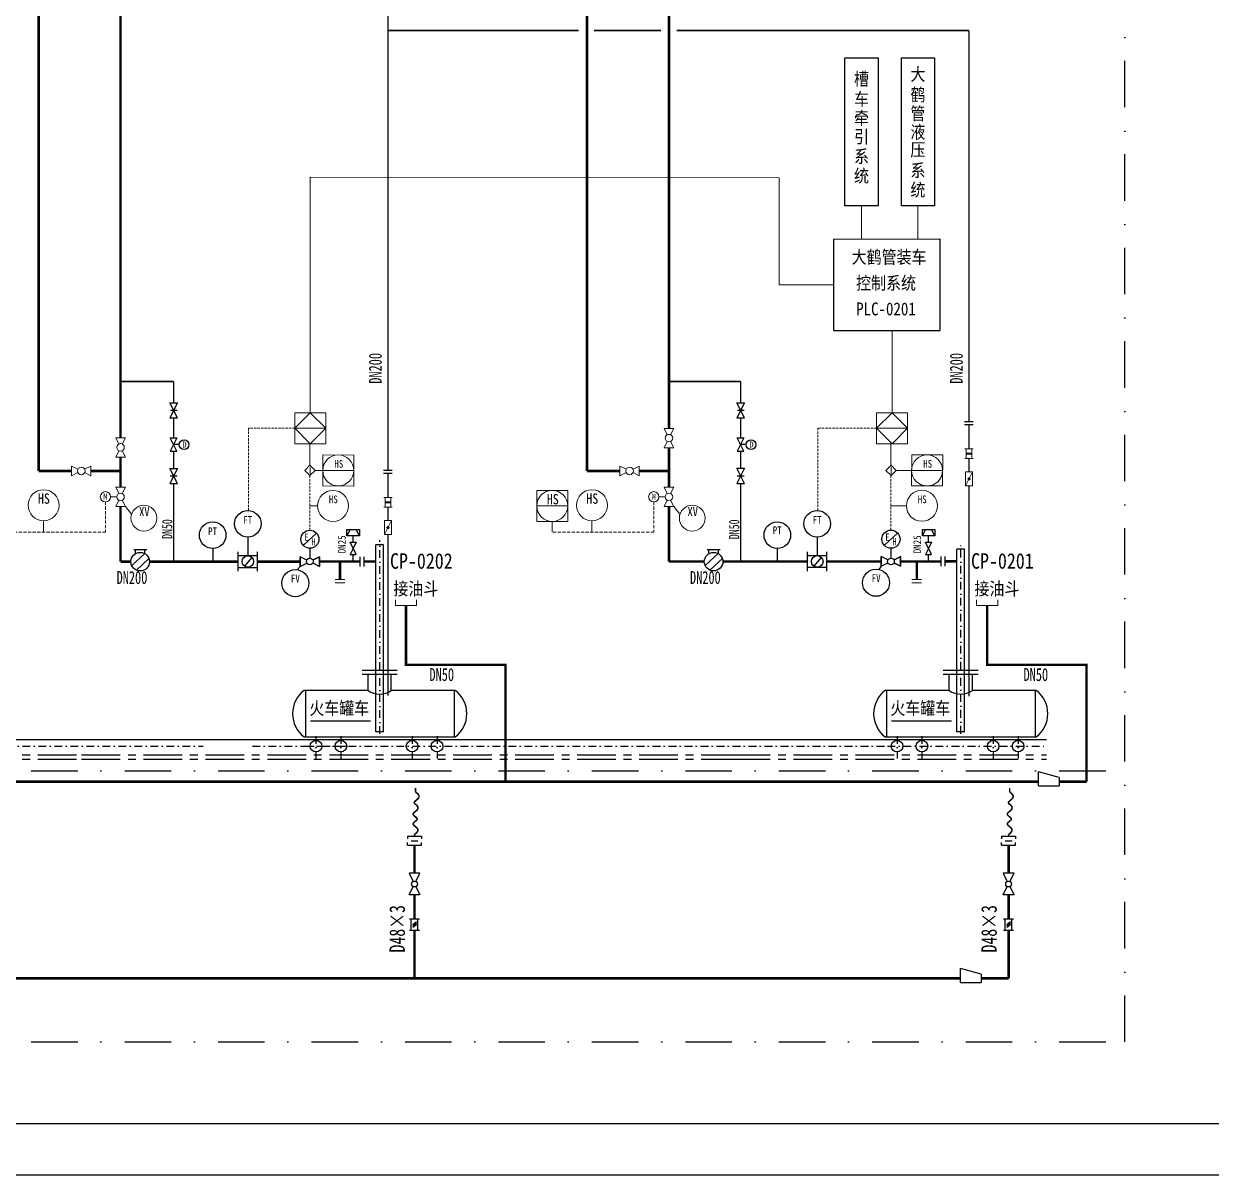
# Model space of a CAD drawing. Header units: millimetres. Extents: x 36820 to 41163, y -3485 to -2358.
# Drawn here: x 38326.9 to 38556.9, y -3073.8 to -2850.8 of the extents above; entities that cross this region are included whole.
import ezdxf
from ezdxf.enums import TextEntityAlignment as Align

# ---------------------------------------------------------------- set-up
doc = ezdxf.new("R2010")
doc.units = ezdxf.units.MM
doc.header["$LTSCALE"] = 6
for name, pattern in [('CENTER', [2, 1.25, -0.25, 0.25, -0.25]), ('CENTER2', [28.575, 19.05, -3.175, 3.175, -3.175]), ('DASHDOT', [1, 0.5, -0.25, 0, -0.25]), ('DASHDOT2', [0.5, 0.25, -0.125, 0, -0.125]), ('HIDDEN', [0.375, 0.25, -0.125])]:
    doc.linetypes.add(name, pattern=pattern)
for name, color, linetype in [('bc', 7, 'Continuous'), ('BDWG', 7, 'Continuous'), ('BZC', 7, 'Continuous'), ('DEVICE', 4, 'Continuous'), ('gd', 7, 'CENTER2'), ('SBC', 6, 'Continuous'), ('阀门', 4, 'Continuous')]:
    doc.layers.add(name, color=color, linetype=linetype)
doc.styles.add('HT', font='simplex.shx', dxfattribs={"width": 0.75})
doc.styles.add('HZ', font='', dxfattribs={"width": 0.8})
doc.styles.add('HZTXT', font='', dxfattribs={"width": 0.8})
doc.styles.add('ST', font='')
doc.styles.get("Standard").update_dxf_attribs({"font": ''})
doc.styles.get('HZ').set_extended_font_data('NSimSun')
doc.styles.get('HZTXT').set_extended_font_data('NSimSun')
doc.styles.get('ST').set_extended_font_data('SimSun')
doc.styles.get('Standard').set_extended_font_data('NSimSun')
doc.linetypes.add('FENCELINE1', pattern='A,6.35,-2.54,[133,ltypeshp.shx,S=2.54,R=0,X=-2.54,Y=0],-2.54,25.4', length=36.83)

# ---------------------------------------------------------------- blocks, each defined once
blk = doc.blocks.new('16')
at = {"color": 2}
for p, q in [((-3, -1.5), (3, 1.5)), ((-3, 1.5), (-3, -1.5)), ((0, 0), (-3, 1.5)), ((3, 1.5), (3, -1.5)), ((3, -1.5), (0, 0))]:
    blk.add_line(p, q, dxfattribs=at)
blk = doc.blocks.new('F15')
for p, q in [((-2.5, 1.25), (-0.59, 0.3)), ((-2.5, -1.25), (-2.5, 1.25)), ((2.5, 1.25), (0.59, 0.3)), ((2.5, -1.25), (2.5, 1.25)), ((-0.59, -0.3), (-2.5, -1.25)), ((0.59, -0.3), (2.5, -1.25))]:
    blk.add_line(p, q)
blk.add_circle((0, 0), 0.661)

msp = doc.modelspace()

# ---------------------------------------------------------------- hatches: boundary and pattern name
at = {"lineweight": 13}
for points in [[(38509.914, -2933.948), (38510.034, -2933.948), (38510.034, -2934.188), (38509.914, -2934.188)], [(38397.371, -2943.368), (38397.491, -2943.368), (38397.491, -2943.608), (38397.371, -2943.608)]]:
    msp.add_hatch(color=256, dxfattribs=at).paths.add_polyline_path(points)

# ---------------------------------------------------------------- linework, layer by layer
at = {"linetype": 'DASHDOT', "ltscale": 3}
for p, q in [((38540.176, -3047.995), (38540.176, -2804.444)), ((37676.739, -2995.483), (38540.176, -2995.483)), ((37676.739, -3047.995), (38540.176, -3047.995))]:
    msp.add_line(p, q, dxfattribs=at)
at = {"lineweight": 13}
for p, q in [((38379.36, -2929.16), (38382.36, -2926.16)), ((38382.36, -2926.16), (38385.36, -2929.16)), ((38492.062, -2929.151), (38495.062, -2926.151)), ((38495.062, -2926.151), (38498.062, -2929.151)), ((38385.36, -2929.16), (38379.36, -2929.16)), ((38382.36, -2932.16), (38379.36, -2929.16)), ((38385.36, -2929.16), (38382.36, -2932.16)), ((38498.062, -2929.151), (38492.062, -2929.151)), ((38495.062, -2932.151), (38492.062, -2929.151)), ((38498.062, -2929.151), (38495.062, -2932.151)), ((38510.514, -2933.948), (38509.434, -2933.948)), ((38510.514, -2934.188), (38509.434, -2934.188)), ((38509.914, -2934.188), (38509.914, -2933.948)), ((38510.034, -2934.188), (38510.034, -2933.948)), ((38383.318, -2937.319), (38384.796, -2937.324)), ((38384.796, -2937.324), (38390.796, -2937.335)), ((38495.86, -2937.309), (38498.86, -2937.315)), ((38498.86, -2937.315), (38504.86, -2937.325)), ((38397.971, -2943.368), (38396.891, -2943.368)), ((38397.971, -2943.608), (38396.891, -2943.608)), ((38397.371, -2943.608), (38397.371, -2943.368)), ((38397.491, -2943.608), (38397.491, -2943.368)), ((38382.306, -2944.171), (38383.784, -2944.176)), ((38432.242, -2944.179), (38426.242, -2944.179)), ((38494.848, -2944.161), (38497.848, -2944.167)), ((38330.723, -2949.259), (38330.723, -2947.061)), ((38429.242, -2949.259), (38429.242, -2947.179)), ((38436.936, -2949.26), (38436.936, -2947.061))]:
    msp.add_line(p, q, dxfattribs=at)
for p, q in [((38510.768, -2927.887), (38509.096, -2927.887)), ((38510.768, -2927.887), (38509.096, -2927.887)), ((38510.768, -2928.487), (38509.096, -2928.487)), ((38510.768, -2928.487), (38509.096, -2928.487)), ((38398.225, -2937.307), (38396.554, -2937.307)), ((38398.225, -2937.307), (38396.554, -2937.307)), ((38398.225, -2937.907), (38396.554, -2937.907)), ((38398.225, -2937.907), (38396.554, -2937.907)), ((38389.484, -2948.745), (38391.88, -2948.745)), ((38389.484, -2949.998), (38389.484, -2948.745)), ((38391.88, -2948.745), (38391.88, -2949.998)), ((38500.93, -2948.734), (38503.325, -2948.734)), ((38500.93, -2949.987), (38500.93, -2948.734)), ((38503.325, -2948.734), (38503.325, -2949.987)), ((38391.88, -2949.998), (38389.484, -2949.998)), ((38389.513, -2949.998), (38390.077, -2948.765)), ((38390.682, -2951.22), (38390.682, -2949.998)), ((38391.88, -2949.998), (38391.276, -2948.765)), ((38503.325, -2949.987), (38500.93, -2949.987)), ((38500.959, -2949.987), (38501.523, -2948.754)), ((38502.128, -2951.21), (38502.128, -2949.987)), ((38503.325, -2949.987), (38502.722, -2948.754)), ((38395.07, -2987.976), (38395.07, -2951.747)), ((38396.57, -2951.747), (38395.07, -2951.747)), ((38396.57, -2987.976), (38396.57, -2951.747)), ((38507.613, -2987.976), (38507.613, -2952.596)), ((38509.113, -2952.596), (38507.613, -2952.596)), ((38509.113, -2987.976), (38509.113, -2952.596)), ((38390.682, -2954.961), (38390.682, -2953.62)), ((38502.128, -2954.95), (38502.128, -2953.61)), ((38393.57, -2979.926), (38393.57, -2976.842)), ((38398.07, -2979.926), (38398.07, -2976.842)), ((38506.113, -2979.927), (38506.113, -2976.843)), ((38510.613, -2979.927), (38510.613, -2976.843)), ((38396.57, -2987.976), (38395.07, -2987.976)), ((38509.113, -2987.976), (38507.613, -2987.976))]:
    msp.add_line(p, q)
at = {"linetype": 'HIDDEN', "lineweight": 13, "ltscale": 0.3}
for p, q in [((38370.431, -2945.082), (38370.431, -2929.16)), ((38379.36, -2929.16), (38370.431, -2929.16)), ((38480.714, -2945.072), (38480.714, -2929.151)), ((38492.062, -2929.151), (38480.714, -2929.151)), ((38382.309, -2948.89), (38382.309, -2938.31)), ((38494.852, -2948.881), (38494.852, -2938.301))]:
    msp.add_line(p, q, dxfattribs=at)
at = {"color": 7, "lineweight": 13}
for p, q in [((38451.511, -2930.406), (38450.9, -2929.184)), ((38450.9, -2929.184), (38451.511, -2930.406)), ((38451.511, -2930.406), (38450.9, -2929.184)), ((38450.9, -2929.184), (38452.775, -2929.184)), ((38452.775, -2929.184), (38450.9, -2929.184)), ((38450.9, -2929.184), (38452.775, -2929.184)), ((38452.775, -2929.184), (38452.164, -2930.406)), ((38452.164, -2930.406), (38452.775, -2929.184)), ((38452.775, -2929.184), (38452.164, -2930.406)), ((38345.298, -2932.201), (38344.687, -2930.979)), ((38344.687, -2930.979), (38345.298, -2932.201)), ((38345.298, -2932.201), (38344.687, -2930.979)), ((38344.687, -2930.979), (38346.562, -2930.979)), ((38346.562, -2930.979), (38344.687, -2930.979)), ((38344.687, -2930.979), (38346.562, -2930.979)), ((38346.562, -2930.979), (38345.951, -2932.201)), ((38345.951, -2932.201), (38346.562, -2930.979)), ((38346.562, -2930.979), (38345.951, -2932.201)), ((38450.9, -2932.934), (38451.511, -2931.712)), ((38451.511, -2931.712), (38450.9, -2932.934)), ((38451.511, -2931.712), (38450.9, -2932.934)), ((38452.164, -2931.712), (38452.775, -2932.934)), ((38452.775, -2932.934), (38452.164, -2931.712)), ((38452.775, -2932.934), (38452.164, -2931.712)), ((38344.687, -2934.729), (38345.298, -2933.507)), ((38345.298, -2933.507), (38344.687, -2934.729)), ((38345.298, -2933.507), (38344.687, -2934.729)), ((38344.687, -2934.729), (38346.562, -2934.729)), ((38346.562, -2934.729), (38344.687, -2934.729)), ((38344.687, -2934.729), (38346.562, -2934.729)), ((38345.951, -2933.507), (38346.562, -2934.729)), ((38346.562, -2934.729), (38345.951, -2933.507)), ((38346.562, -2934.729), (38345.951, -2933.507)), ((38450.9, -2932.934), (38452.775, -2932.934)), ((38452.775, -2932.934), (38450.9, -2932.934)), ((38450.9, -2932.934), (38452.775, -2932.934)), ((38509.164, -2933.123), (38510.784, -2933.123)), ((38509.434, -2933.123), (38509.434, -2935.013)), ((38510.514, -2933.123), (38510.514, -2935.013)), ((38336.147, -2936.475), (38337.369, -2937.086)), ((38337.369, -2937.086), (38336.147, -2936.475)), ((38336.147, -2936.475), (38336.147, -2938.35)), ((38336.147, -2938.35), (38336.147, -2936.475)), ((38336.147, -2936.475), (38336.147, -2938.35)), ((38337.369, -2937.086), (38336.147, -2936.475)), ((38338.675, -2937.086), (38339.897, -2936.475)), ((38339.897, -2936.475), (38338.675, -2937.086)), ((38338.675, -2937.086), (38339.897, -2936.475)), ((38339.897, -2936.475), (38339.897, -2938.35)), ((38339.897, -2938.35), (38339.897, -2936.475)), ((38339.897, -2936.475), (38339.897, -2938.35)), ((38442.36, -2936.475), (38443.582, -2937.086)), ((38443.582, -2937.086), (38442.36, -2936.475)), ((38442.36, -2936.475), (38442.36, -2938.35)), ((38442.36, -2938.35), (38442.36, -2936.475)), ((38442.36, -2936.475), (38442.36, -2938.35)), ((38443.582, -2937.086), (38442.36, -2936.475)), ((38444.888, -2937.086), (38446.11, -2936.475)), ((38446.11, -2936.475), (38444.888, -2937.086)), ((38444.888, -2937.086), (38446.11, -2936.475)), ((38446.11, -2936.475), (38446.11, -2938.35)), ((38446.11, -2938.35), (38446.11, -2936.475)), ((38446.11, -2936.475), (38446.11, -2938.35)), ((38510.784, -2935.013), (38509.164, -2935.013)), ((38337.369, -2937.739), (38336.147, -2938.35)), ((38336.147, -2938.35), (38337.369, -2937.739)), ((38336.147, -2938.35), (38337.369, -2937.739)), ((38339.897, -2938.35), (38338.675, -2937.739)), ((38338.675, -2937.739), (38339.897, -2938.35)), ((38339.897, -2938.35), (38338.675, -2937.739)), ((38443.582, -2937.739), (38442.36, -2938.35)), ((38442.36, -2938.35), (38443.582, -2937.739)), ((38442.36, -2938.35), (38443.582, -2937.739)), ((38446.11, -2938.35), (38444.888, -2937.739)), ((38444.888, -2937.739), (38446.11, -2938.35)), ((38446.11, -2938.35), (38444.888, -2937.739)), ((38345.298, -2941.8), (38344.687, -2940.578)), ((38344.687, -2940.578), (38345.298, -2941.8)), ((38345.298, -2941.8), (38344.687, -2940.578)), ((38344.687, -2940.578), (38346.562, -2940.578)), ((38346.562, -2940.578), (38344.687, -2940.578)), ((38344.687, -2940.578), (38346.562, -2940.578)), ((38346.562, -2940.578), (38345.951, -2941.8)), ((38345.951, -2941.8), (38346.562, -2940.578)), ((38346.562, -2940.578), (38345.951, -2941.8)), ((38451.511, -2941.8), (38450.9, -2940.578)), ((38450.9, -2940.578), (38451.511, -2941.8)), ((38451.511, -2941.8), (38450.9, -2940.578)), ((38450.9, -2940.578), (38452.775, -2940.578)), ((38452.775, -2940.578), (38450.9, -2940.578)), ((38450.9, -2940.578), (38452.775, -2940.578)), ((38452.775, -2940.578), (38452.164, -2941.8)), ((38452.164, -2941.8), (38452.775, -2940.578)), ((38452.775, -2940.578), (38452.164, -2941.8)), ((38343.761, -2942.453), (38344.891, -2942.453)), ((38344.687, -2944.328), (38345.298, -2943.105)), ((38345.298, -2943.105), (38344.687, -2944.328)), ((38345.298, -2943.105), (38344.687, -2944.328)), ((38345.951, -2943.105), (38346.562, -2944.328)), ((38346.562, -2944.328), (38345.951, -2943.105)), ((38346.562, -2944.328), (38345.951, -2943.105)), ((38396.621, -2942.543), (38398.241, -2942.543)), ((38396.891, -2942.543), (38396.891, -2944.433)), ((38397.971, -2942.543), (38397.971, -2944.433)), ((38449.974, -2942.453), (38451.104, -2942.453)), ((38450.9, -2944.328), (38451.511, -2943.106)), ((38451.511, -2943.106), (38450.9, -2944.328)), ((38451.511, -2943.106), (38450.9, -2944.328)), ((38452.164, -2943.106), (38452.775, -2944.328)), ((38452.775, -2944.328), (38452.164, -2943.106)), ((38452.775, -2944.328), (38452.164, -2943.106)), ((38344.687, -2944.328), (38346.562, -2944.328)), ((38346.562, -2944.328), (38344.687, -2944.328)), ((38344.687, -2944.328), (38346.562, -2944.328)), ((38398.241, -2944.433), (38396.621, -2944.433)), ((38450.9, -2944.328), (38452.775, -2944.328)), ((38452.775, -2944.328), (38450.9, -2944.328)), ((38450.9, -2944.328), (38452.775, -2944.328)), ((38387.209, -2958.457), (38389.084, -2958.457)), ((38389.084, -2958.457), (38387.209, -2958.457)), ((38387.209, -2958.457), (38389.084, -2958.457)), ((38387.209, -2959.11), (38389.084, -2959.11)), ((38389.084, -2959.11), (38387.209, -2959.11)), ((38387.209, -2959.11), (38389.084, -2959.11)), ((38498.918, -2958.432), (38500.793, -2958.432)), ((38500.793, -2958.432), (38498.918, -2958.432)), ((38498.918, -2958.432), (38500.793, -2958.432)), ((38498.918, -2959.086), (38500.793, -2959.086)), ((38500.793, -2959.086), (38498.918, -2959.086)), ((38498.918, -2959.086), (38500.793, -2959.086))]:
    msp.add_line(p, q, dxfattribs=at)
at = {"lineweight": -3}
for p, q in [((38356.556, -2933.619), (38355.262, -2931.029)), ((38356.556, -2931.029), (38355.262, -2933.619)), ((38355.262, -2931.029), (38356.556, -2931.029)), ((38356.994, -2932.324), (38355.909, -2932.324)), ((38466.378, -2933.608), (38465.083, -2931.018)), ((38466.378, -2931.018), (38465.083, -2933.608)), ((38465.083, -2931.018), (38466.378, -2931.018)), ((38466.816, -2932.313), (38465.73, -2932.313)), ((38355.262, -2933.619), (38356.556, -2933.619)), ((38465.083, -2933.608), (38466.378, -2933.608))]:
    msp.add_line(p, q, dxfattribs=at)
at = {"linetype": 'HIDDEN', "lineweight": 13, "ltscale": 0.4}
for p, q in [((38342.703, -2943.427), (38342.703, -2949.259)), ((38448.916, -2943.427), (38448.916, -2949.26)), ((38342.703, -2949.259), (38323.029, -2949.259)), ((38448.916, -2949.26), (38429.242, -2949.259))]:
    msp.add_line(p, q, dxfattribs=at)
at = {"color": 7}
for p, q in [((38370.281, -2950.232), (38370.281, -2953.841)), ((38480.564, -2950.223), (38480.564, -2953.831)), ((38363.472, -2952.427), (38363.472, -2954.964)), ((38382.309, -2952.393), (38382.309, -2954.315)), ((38472.836, -2952.418), (38472.836, -2954.955)), ((38494.852, -2952.384), (38494.852, -2954.306)), ((38380.434, -2954.026), (38380.434, -2955.901)), ((38380.434, -2955.901), (38380.434, -2954.026)), ((38380.434, -2954.026), (38380.434, -2955.901)), ((38381.73, -2954.673), (38380.434, -2954.026)), ((38380.434, -2955.901), (38381.73, -2955.253)), ((38382.889, -2954.673), (38384.184, -2954.026)), ((38384.184, -2955.901), (38382.889, -2955.253)), ((38382.962, -2954.637), (38384.184, -2954.026)), ((38384.184, -2954.026), (38382.962, -2954.637)), ((38384.184, -2955.901), (38382.962, -2955.29)), ((38382.962, -2955.29), (38384.184, -2955.901)), ((38384.184, -2954.026), (38384.184, -2955.901)), ((38384.184, -2955.901), (38384.184, -2954.026)), ((38384.184, -2954.026), (38384.184, -2955.901)), ((38391.969, -2954.027), (38391.969, -2955.902)), ((38392.732, -2954.027), (38392.732, -2955.902)), ((38495.431, -2954.664), (38496.727, -2954.016)), ((38496.727, -2955.891), (38495.431, -2955.244)), ((38495.505, -2954.627), (38496.727, -2954.016)), ((38496.727, -2954.016), (38495.505, -2954.627)), ((38496.727, -2955.891), (38495.505, -2955.28)), ((38495.505, -2955.28), (38496.727, -2955.891)), ((38496.727, -2954.016), (38496.727, -2955.891)), ((38496.727, -2955.891), (38496.727, -2954.016)), ((38496.727, -2954.016), (38496.727, -2955.891)), ((38504.512, -2954.016), (38504.512, -2955.891)), ((38505.275, -2954.016), (38505.275, -2955.891)), ((38527.401, -2996.814), (38523.401, -2995.714)), ((38527.401, -2996.814), (38527.401, -2998.414)), ((38523.401, -2998.414), (38527.401, -2998.414)), ((38401.21, -3008.126), (38403.91, -3008.126)), ((38516.292, -3008.126), (38518.992, -3008.126)), ((38401.21, -3009.926), (38403.91, -3009.926)), ((38401.885, -3009.026), (38403.235, -3009.026)), ((38516.292, -3009.926), (38518.992, -3009.926)), ((38516.967, -3009.026), (38518.317, -3009.026)), ((38401.596, -3024.139), (38403.525, -3024.139)), ((38401.918, -3026.389), (38401.918, -3024.139)), ((38403.203, -3026.389), (38403.203, -3024.139)), ((38516.677, -3024.139), (38518.606, -3024.139)), ((38516.999, -3026.389), (38516.999, -3024.139)), ((38518.284, -3026.389), (38518.284, -3024.139)), ((38403.525, -3026.389), (38401.596, -3026.389)), ((38402.215, -3025.239), (38402.925, -3024.699)), ((38402.215, -3025.509), (38402.925, -3024.969)), ((38402.215, -3025.779), (38402.925, -3025.239)), ((38518.606, -3026.389), (38516.677, -3026.389)), ((38517.296, -3025.239), (38518.006, -3024.699)), ((38517.296, -3025.509), (38518.006, -3024.969)), ((38517.296, -3025.779), (38518.006, -3025.239)), ((38512.314, -3034.874), (38508.314, -3033.774)), ((38512.314, -3034.874), (38512.314, -3036.474)), ((38508.314, -3036.474), (38512.314, -3036.474))]:
    msp.add_line(p, q, dxfattribs=at)
at = {"color": 7, "lineweight": -3}
for p, q in [((38381.048, -2951.823), (38383.57, -2949.46)), ((38493.591, -2951.814), (38496.113, -2949.451))]:
    msp.add_line(p, q, dxfattribs=at)
at = {"linetype": 'DASHDOT2'}
for p, q in [((38395.82, -2988.357), (38395.82, -2950.836)), ((38508.363, -2988.304), (38508.363, -2951.685)), ((38383.481, -2988.755), (38383.481, -2993.115)), ((38388.303, -2988.755), (38388.303, -2993.115)), ((38402.1, -2988.755), (38402.1, -2993.115)), ((38406.922, -2988.755), (38406.922, -2993.115)), ((38496.024, -2988.756), (38496.024, -2993.115)), ((38500.846, -2988.756), (38500.846, -2993.115)), ((38514.642, -2988.756), (38514.642, -2993.115)), ((38519.464, -2988.756), (38519.464, -2993.115)), ((38233.637, -2990.724), (38361.631, -2990.724)), ((38371.18, -2990.724), (38494.194, -2990.725)), ((38381.652, -2990.724), (38390.799, -2990.724)), ((38494.194, -2990.725), (38512.813, -2990.725)), ((38512.813, -2990.725), (38524.951, -2990.725))]:
    msp.add_line(p, q, dxfattribs=at)
at = {"color": 6}
for p, q in [((38348.168, -2952.663), (38350.733, -2952.663)), ((38348.504, -2953.447), (38348.504, -2952.663)), ((38350.359, -2953.447), (38350.359, -2952.663)), ((38459.233, -2952.654), (38461.798, -2952.654)), ((38459.569, -2953.438), (38459.569, -2952.654)), ((38461.424, -2953.438), (38461.424, -2952.654)), ((38350.302, -2953.414), (38347.801, -2955.751)), ((38351.128, -2954.387), (38348.717, -2956.64)), ((38461.367, -2953.405), (38458.866, -2955.742)), ((38462.192, -2954.378), (38459.782, -2956.631))]:
    msp.add_line(p, q, dxfattribs=at)
at = {"color": 0}
for p, q in [((38492.977, -2954.016), (38492.977, -2955.891)), ((38492.977, -2955.891), (38492.977, -2954.016)), ((38492.977, -2954.016), (38492.977, -2955.891)), ((38494.272, -2954.664), (38492.977, -2954.016)), ((38492.977, -2955.891), (38494.272, -2955.244))]:
    msp.add_line(p, q, dxfattribs=at)
at = {"color": 5, "lineweight": 13, "ltscale": 2}
for p, q in [((38398.895, -2962.358), (38398.895, -2963.483)), ((38402.982, -2963.483), (38402.982, -2962.358)), ((38511.438, -2962.359), (38511.438, -2963.484)), ((38515.525, -2963.484), (38515.525, -2962.359)), ((38398.895, -2963.483), (38402.982, -2963.483)), ((38400.939, -2963.483), (38400.939, -2974.97)), ((38511.438, -2963.484), (38515.525, -2963.484)), ((38513.481, -2963.484), (38513.481, -2974.97))]:
    msp.add_line(p, q, dxfattribs=at)
at = {"color": 5, "lineweight": 13, "ltscale": 3}
for p, q in [((38400.939, -2974.97), (38417.647, -2974.97)), ((38513.481, -2974.97), (38532.728, -2974.97))]:
    msp.add_line(p, q, dxfattribs=at)
at = {"ltscale": 100}
for p, q in [((38401.21, -3008.126), (38401.21, -3008.674)), ((38403.91, -3008.126), (38403.91, -3008.674)), ((38516.292, -3008.126), (38516.292, -3008.674)), ((38518.992, -3008.126), (38518.992, -3008.674)), ((38401.21, -3009.926), (38401.21, -3009.378)), ((38403.91, -3009.926), (38403.91, -3009.378)), ((38516.292, -3009.926), (38516.292, -3009.378)), ((38518.992, -3009.926), (38518.992, -3009.378))]:
    msp.add_line(p, q, dxfattribs=at)
at = {"color": 6, "const_width": 0.5}
for points in [[(38435.992, -2937.413), (38435.991, -2759.705)], [(38329.779, -2937.413), (38329.778, -2768.194)], [(38336.147, -2937.413), (38329.779, -2937.413)], [(38345.624, -2937.413), (38339.897, -2937.413)], [(38442.36, -2937.413), (38435.992, -2937.413)], [(38451.838, -2937.413), (38446.11, -2937.413)]]:
    msp.add_lwpolyline(points, dxfattribs=at)
at = {"color": 200, "lineweight": 13, "const_width": 0.3}
for points in [[(38397.431, -2937.307), (38397.431, -2804.758)], [(38397.431, -2852.12), (38434.338, -2852.12)], [(38437.338, -2852.12), (38450.338, -2852.12)], [(38445.338, -2852.12), (38450.338, -2852.12)], [(38453.338, -2852.12), (38509.974, -2852.12)], [(38509.974, -2927.887), (38509.974, -2852.12)], [(38509.974, -2933.123), (38509.974, -2928.487)], [(38509.974, -2935.016), (38509.974, -2937.616)], [(38397.431, -2942.543), (38397.431, -2937.907)], [(38509.974, -2981.043), (38509.974, -2940.32)], [(38397.431, -2944.435), (38397.431, -2947.036)], [(38397.431, -2980.958), (38397.431, -2949.74)]]:
    msp.add_lwpolyline(points, dxfattribs=at)
at = {"lineweight": 13}
for points in [[(38379.36, -2932.16), (38385.36, -2932.16), (38385.36, -2926.16), (38379.36, -2926.16)], [(38492.062, -2932.151), (38498.062, -2932.151), (38498.062, -2926.151), (38492.062, -2926.151)], [(38384.79, -2940.324), (38390.79, -2940.335), (38390.801, -2934.335), (38384.801, -2934.324)], [(38498.855, -2940.315), (38504.855, -2940.325), (38504.866, -2934.325), (38498.866, -2934.315)], [(38381.316, -2937.317), (38382.316, -2936.317), (38383.316, -2937.317), (38382.316, -2938.317)], [(38493.859, -2937.308), (38494.859, -2936.308), (38495.859, -2937.308), (38494.859, -2938.308)], [(38432.242, -2947.179), (38432.242, -2941.179), (38426.242, -2941.179), (38426.242, -2947.179)]]:
    msp.add_lwpolyline(points, close=True, dxfattribs=at)
at = {"lineweight": 13, "const_width": 0.3}
for points in [[(38510.124, -2938.968, 1), (38509.824, -2938.968, 1)], [(38397.581, -2948.388, 1), (38397.281, -2948.388, 1)]]:
    msp.add_lwpolyline(points, format="xyb", close=True, dxfattribs=at)
at = {"color": 150, "const_width": 0.5}
for points in [[(38388.146, -2954.985), (38388.146, -2958.457)], [(38499.856, -2954.961), (38499.856, -2958.432)]]:
    msp.add_lwpolyline(points, dxfattribs=at)
at = {"color": 7, "const_width": 0.25}
for points in [[(38394.044, -2985.844), (38382.357, -2985.844)], [(38506.587, -2985.845), (38494.899, -2985.845)]]:
    msp.add_lwpolyline(points, dxfattribs=at)
at = {"color": 0}
for points in [[(38402.56, -3008.126, 0.316, 0.3, -0.0379426), (38402.555, -3008.05, 0.3, 0.3, 0), (38402.555, -3008.059, 0.3, 0.3, -0.2365615), (38402.755, -3007.658, 0.3, 0.3, 0), (38402.749, -3007.663, 0.3, 0.3, 0.0310381), (38402.938, -3007.503, 0.3, 0.3, 0.1086408), (38403.177, -3007.145, 0.3, 0.3, 0.2061202), (38403.163, -3006.75, 0.3, 0.3, 0), (38403.159, -3006.741, 0.3, 0.3, 0.0765131), (38403.074, -3006.614, 0.3, 0.3, 0), (38402.951, -3006.482, 0.3, 0.3, 0.0323966), (38402.904, -3006.437, 0.3, 0.3, 0), (38402.699, -3006.266, 0.3, 0.3, 0.0016007), (38402.696, -3006.264, 0.3, 0.3, 0), (38402.513, -3006.114, 0.3, 0.3, -0.0384067), (38402.458, -3006.06, 0.3, 0.3, 0), (38402.418, -3006.016, 0.3, 0.3, -0.1193037), (38402.307, -3005.808, 0.3, 0.3, 0), (38402.313, -3005.83, 0.3, 0.3, -0.1493723), (38402.318, -3005.713, 0.3, 0.3, 0), (38402.337, -3005.657, 0.3, 0.3, -0.0888694), (38402.372, -3005.596, 0.3, 0.3, 0), (38402.457, -3005.494, 0.3, 0.3, -0.0400206), (38402.479, -3005.471, 0.3, 0.3, 0), (38402.619, -3005.349, 0.3, 0.3, -0.0126876), (38402.627, -3005.343, 0.3, 0.3, 0), (38402.788, -3005.216, 0.3, 0.3, 0.0086193), (38402.794, -3005.212, 0.3, 0.3, 0), (38402.932, -3005.094, 0.3, 0.3, 0.0377728), (38402.954, -3005.073, 0.3, 0.3, 0), (38403.029, -3004.987, 0.3, 0.3, 0.2452653), (38403.073, -3004.807, 0.3, 0.3, 0.1384576), (38402.939, -3004.571, 0.3, 0.3, 0.0179216), (38402.928, -3004.562, 0.3, 0.3, 0), (38402.793, -3004.447, 0.3, 0.3, 0.0085446), (38402.788, -3004.443, 0.3, 0.3, 0), (38402.627, -3004.314, 0.3, 0.3, -0.0125773), (38402.619, -3004.308, 0.3, 0.3, 0), (38402.479, -3004.184, 0.3, 0.3, -0.0396681), (38402.457, -3004.161, 0.3, 0.3, 0), (38402.372, -3004.059, 0.3, 0.3, -0.0882057), (38402.338, -3003.998, 0.3, 0.3, 0), (38402.318, -3003.941, 0.3, 0.3, -0.149265), (38402.313, -3003.825, 0.3, 0.3, 0), (38402.325, -3003.776, 0.3, 0.3, -0.1201032), (38402.37, -3003.693, 0.3, 0.3, 0), (38402.473, -3003.578, 0.3, 0.3, -0.0384216), (38402.495, -3003.557, 0.3, 0.3, 0), (38402.697, -3003.392, 0.3, 0.3, 0.002187), (38402.698, -3003.391, 0.3, 0.3, 0), (38402.918, -3003.208, 0.3, 0.3, 0.0334294), (38402.938, -3003.19, 0.3, 0.3, 0), (38403.105, -3003.009, 0.3, 0.3, 0.0773653), (38403.139, -3002.957, 0.3, 0.3, 0), (38403.215, -3002.793, 0.3, 0.3, 0.1311695), (38403.233, -3002.691, 0.3, 0.3, 0), (38403.219, -3002.523, 0.3, 0.3, 0.1280529), (38403.185, -3002.428, 0.3, 0.3, 0), (38403.021, -3002.186, 0.3, 0.3, 0.0773053), (38402.979, -3002.141, 0.3, 0.3, 0), (38402.66, -3001.891, 0.3, 0.3, -0.1426026), (38402.498, -3001.664, 0.3, 0.3, 0), (38402.526, -3001.744, 0.3, 0.3, -0.149265), (38402.521, -3001.627, 0.3, 0.3, 0), (38402.534, -3001.579, 0.3, 0.3, -0.1201032), (38402.578, -3001.496, 0.3, 0.3, 0), (38402.682, -3001.381, 0.3, 0.3, -0.0384216), (38402.704, -3001.36, 0.3, 0.3, 0), (38402.905, -3001.195, 0.3, 0.3, 0.002187), (38402.907, -3001.194, 0.3, 0.3, 0), (38403.127, -3001.011, 0.3, 0.3, 0.0334294), (38403.146, -3000.993, 0.3, 0.3, 0), (38403.313, -3000.812, 0.3, 0.3, 0.0773653), (38403.347, -3000.76, 0.3, 0.3, 0), (38403.424, -3000.596, 0.3, 0.3, 0.1311695), (38403.442, -3000.494, 0.3, 0.3, 0), (38403.427, -3000.326, 0.3, 0.3, 0.1280529), (38403.393, -3000.231, 0.3, 0.3, 0), (38403.229, -2999.989, 0.3, 0.3, 0.0773053), (38403.187, -2999.944, 0.3, 0.3, 0), (38402.954, -2999.761, 0.3, 0.3, -0.230172), (38402.763, -2999.368, 0.3, 0.3, 0), (38402.763, -2998.843, 0.3, 0.3, 0)], [(38517.642, -3008.126, 0.316, 0.3, -0.0379426), (38517.636, -3008.05, 0.3, 0.3, 0), (38517.636, -3008.059, 0.3, 0.3, -0.2365615), (38517.837, -3007.658, 0.3, 0.3, 0), (38517.83, -3007.663, 0.3, 0.3, 0.0310381), (38518.019, -3007.503, 0.3, 0.3, 0.1086408), (38518.258, -3007.145, 0.3, 0.3, 0.2061202), (38518.244, -3006.75, 0.3, 0.3, 0), (38518.24, -3006.741, 0.3, 0.3, 0.0765131), (38518.155, -3006.614, 0.3, 0.3, 0), (38518.032, -3006.482, 0.3, 0.3, 0.0323966), (38517.985, -3006.437, 0.3, 0.3, 0), (38517.78, -3006.266, 0.3, 0.3, 0.0016007), (38517.777, -3006.264, 0.3, 0.3, 0), (38517.594, -3006.114, 0.3, 0.3, -0.0384067), (38517.539, -3006.06, 0.3, 0.3, 0), (38517.499, -3006.016, 0.3, 0.3, -0.1193037), (38517.388, -3005.808, 0.3, 0.3, 0), (38517.394, -3005.83, 0.3, 0.3, -0.1493723), (38517.399, -3005.713, 0.3, 0.3, 0), (38517.418, -3005.657, 0.3, 0.3, -0.0888694), (38517.453, -3005.596, 0.3, 0.3, 0), (38517.538, -3005.494, 0.3, 0.3, -0.0400206), (38517.56, -3005.471, 0.3, 0.3, 0), (38517.7, -3005.349, 0.3, 0.3, -0.0126876), (38517.708, -3005.343, 0.3, 0.3, 0), (38517.869, -3005.216, 0.3, 0.3, 0.0086193), (38517.875, -3005.212, 0.3, 0.3, 0), (38518.014, -3005.094, 0.3, 0.3, 0.0377728), (38518.035, -3005.073, 0.3, 0.3, 0), (38518.111, -3004.987, 0.3, 0.3, 0.2452653), (38518.154, -3004.807, 0.3, 0.3, 0.1384576), (38518.02, -3004.571, 0.3, 0.3, 0.0179216), (38518.009, -3004.562, 0.3, 0.3, 0), (38517.875, -3004.447, 0.3, 0.3, 0.0085446), (38517.869, -3004.443, 0.3, 0.3, 0), (38517.708, -3004.314, 0.3, 0.3, -0.0125773), (38517.7, -3004.308, 0.3, 0.3, 0), (38517.56, -3004.184, 0.3, 0.3, -0.0396681), (38517.538, -3004.161, 0.3, 0.3, 0), (38517.453, -3004.059, 0.3, 0.3, -0.0882057), (38517.419, -3003.998, 0.3, 0.3, 0), (38517.399, -3003.941, 0.3, 0.3, -0.149265), (38517.394, -3003.825, 0.3, 0.3, 0), (38517.406, -3003.776, 0.3, 0.3, -0.1201032), (38517.451, -3003.693, 0.3, 0.3, 0), (38517.554, -3003.578, 0.3, 0.3, -0.0384216), (38517.577, -3003.557, 0.3, 0.3, 0), (38517.778, -3003.392, 0.3, 0.3, 0.002187), (38517.779, -3003.391, 0.3, 0.3, 0), (38517.999, -3003.208, 0.3, 0.3, 0.0334294), (38518.019, -3003.19, 0.3, 0.3, 0), (38518.186, -3003.009, 0.3, 0.3, 0.0773653), (38518.22, -3002.957, 0.3, 0.3, 0), (38518.297, -3002.793, 0.3, 0.3, 0.1311695), (38518.314, -3002.691, 0.3, 0.3, 0), (38518.3, -3002.523, 0.3, 0.3, 0.1280529), (38518.266, -3002.428, 0.3, 0.3, 0), (38518.102, -3002.186, 0.3, 0.3, 0.0773053), (38518.06, -3002.141, 0.3, 0.3, 0), (38517.741, -3001.891, 0.3, 0.3, -0.1426026), (38517.579, -3001.664, 0.3, 0.3, 0), (38517.607, -3001.744, 0.3, 0.3, -0.149265), (38517.602, -3001.627, 0.3, 0.3, 0), (38517.615, -3001.579, 0.3, 0.3, -0.1201032), (38517.66, -3001.496, 0.3, 0.3, 0), (38517.763, -3001.381, 0.3, 0.3, -0.0384216), (38517.785, -3001.36, 0.3, 0.3, 0), (38517.986, -3001.195, 0.3, 0.3, 0.002187), (38517.988, -3001.194, 0.3, 0.3, 0), (38518.208, -3001.011, 0.3, 0.3, 0.0334294), (38518.227, -3000.993, 0.3, 0.3, 0), (38518.394, -3000.812, 0.3, 0.3, 0.0773653), (38518.428, -3000.76, 0.3, 0.3, 0), (38518.505, -3000.596, 0.3, 0.3, 0.1311695), (38518.523, -3000.494, 0.3, 0.3, 0), (38518.508, -3000.326, 0.3, 0.3, 0.1280529), (38518.474, -3000.231, 0.3, 0.3, 0), (38518.31, -2999.989, 0.3, 0.3, 0.0773053), (38518.268, -2999.944, 0.3, 0.3, 0), (38518.035, -2999.761, 0.3, 0.3, -0.230172), (38517.844, -2999.368, 0.3, 0.3, 0), (38517.844, -2998.843, 0.3, 0.3, 0)]]:
    msp.add_lwpolyline(points, format="xyseb", dxfattribs=at)
at = {"lineweight": 13}
for centre, radius in [((38451.838, -2931.059), 0.73), ((38345.624, -2932.854), 0.73), ((38387.796, -2937.329), 3), ((38501.86, -2937.32), 3), ((38338.022, -2937.413), 0.73), ((38444.235, -2937.413), 0.73), ((38330.723, -2944.061), 3), ((38342.703, -2942.427), 1), ((38345.624, -2942.453), 0.73), ((38386.784, -2944.181), 3), ((38429.242, -2944.179), 3), ((38436.936, -2944.061), 3), ((38448.916, -2942.427), 1), ((38451.838, -2942.453), 0.73), ((38500.848, -2944.172), 3), ((38350.149, -2946.567), 2.5), ((38456.362, -2946.567), 2.5)]:
    msp.add_circle(centre, radius, dxfattribs=at)
at = {"lineweight": -3}
for centre in [(38357.939, -2932.324), (38467.76, -2932.313)]:
    msp.add_circle(centre, 0.944, dxfattribs=at)
for centre, radius in [((38370.281, -2947.655), 2.577), ((38480.564, -2947.645), 2.577), ((38363.472, -2949.85), 2.577), ((38472.836, -2949.84), 2.577), ((38379.473, -2959.15), 2.625), ((38491.96, -2959.069), 2.625), ((38383.481, -2990.724), 1.125), ((38388.303, -2990.724), 1.125), ((38402.1, -2990.724), 1.125), ((38406.922, -2990.724), 1.125), ((38496.024, -2990.725), 1.125), ((38500.846, -2990.725), 1.125), ((38514.642, -2990.725), 1.125), ((38519.464, -2990.725), 1.125)]:
    msp.add_circle(centre, radius)
at = {"color": 7, "lineweight": -3}
for centre in [(38382.309, -2950.642), (38494.852, -2950.632)]:
    msp.add_circle(centre, 1.752, dxfattribs=at)
at = {"color": 6}
for centre in [(38349.432, -2954.989), (38460.496, -2954.98)]:
    msp.add_circle(centre, 1.799, dxfattribs=at)
for centre in [(38395.82, -2976.831), (38508.363, -2976.831)]:
    msp.add_arc(centre, 3.826, 233.9844, 306.0156)
at = {"layer": 'bc', "color": 2, "linetype": 'Continuous', "lineweight": 13, "ltscale": 0.13}
for p, q in [((38489.154, -2886.1), (38489.154, -2892.476)), ((38500.077, -2886.1), (38500.077, -2892.476))]:
    msp.add_line(p, q, dxfattribs=at)
at = {"layer": 'bc', "color": 0, "linetype": 'Continuous', "lineweight": 13, "ltscale": 0.13}
for p, q in [((38346.562, -2944.328), (38347.768, -2945.806)), ((38452.775, -2944.328), (38453.981, -2945.806))]:
    msp.add_line(p, q, dxfattribs=at)
at = {"layer": 'bc', "color": 0, "linetype": 'Continuous', "ltscale": 0.13}
for p, q in [((38380.434, -2955.901), (38379.85, -2956.553)), ((38492.977, -2955.891), (38492.502, -2956.5))]:
    msp.add_line(p, q, dxfattribs=at)
at = {"layer": 'bc', "color": 2, "linetype": 'Continuous', "ltscale": 0.13}
msp.add_lwpolyline([(37472.334, -2479.821), (38802.086, -2479.821), (38802.086, -3073.821), (37472.334, -3073.821)], close=True, dxfattribs=at)
msp.add_lwpolyline([(37472.334, -2479.821), (38802.086, -2479.821), (38802.086, -3073.821), (37472.334, -3073.821)], close=True, dxfattribs=at)
msp.add_lwpolyline([(37472.334, -2479.821), (38802.086, -2479.821), (38802.086, -3073.821), (37472.334, -3073.821)], close=True, dxfattribs=at)
at = {"layer": 'bc', "color": 2, "linetype": 'Continuous', "ltscale": 0.13, "const_width": 0.3}
msp.add_lwpolyline([(37497.334, -2489.821), (38792.086, -2489.821), (38792.086, -3063.821), (37497.334, -3063.821)], close=True, dxfattribs=at)
msp.add_lwpolyline([(37497.334, -2489.821), (38792.086, -2489.821), (38792.086, -3063.821), (37497.334, -3063.821)], close=True, dxfattribs=at)
msp.add_lwpolyline([(37497.334, -2489.821), (38792.086, -2489.821), (38792.086, -3063.821), (37497.334, -3063.821)], close=True, dxfattribs=at)
at = {"layer": 'bc', "color": 0, "linetype": 'Continuous', "ltscale": 0.13}
for centre in [(38382.309, -2954.963), (38494.852, -2954.954)]:
    msp.add_circle(centre, 0.648, dxfattribs=at)
at = {"layer": 'BDWG', "color": 7}
for p, q in [((38399.195, -2976.092), (38392.445, -2976.092)), ((38511.738, -2976.093), (38504.988, -2976.093)), ((38399.195, -2976.842), (38392.445, -2976.842)), ((38511.738, -2976.843), (38504.988, -2976.843)), ((38393.57, -2979.926), (38381.195, -2979.926)), ((38381.42, -2979.926), (38381.42, -2988.926)), ((38410.445, -2979.926), (38398.07, -2979.926)), ((38410.22, -2979.926), (38410.22, -2988.926)), ((38506.113, -2979.927), (38493.738, -2979.927)), ((38493.963, -2979.927), (38493.963, -2988.927)), ((38522.988, -2979.927), (38510.613, -2979.927)), ((38522.763, -2979.927), (38522.763, -2988.927)), ((38197.59, -2989.439), (38338.072, -2989.439)), ((38338.072, -2989.439), (38463.981, -2989.439)), ((38381.195, -2988.926), (38410.445, -2988.926)), ((38463.981, -2989.439), (38524.951, -2989.439)), ((38493.738, -2988.927), (38522.988, -2988.927))]:
    msp.add_line(p, q, dxfattribs=at)
at = {"layer": 'BDWG', "color": 7, "linetype": 'CENTER'}
for p, q in [((38197.59, -2992.415), (38338.072, -2992.415)), ((38338.072, -2992.415), (38463.981, -2992.415)), ((38463.981, -2992.415), (38524.951, -2992.415)), ((38197.59, -2993.259), (38338.072, -2993.259)), ((38338.072, -2993.259), (38463.981, -2993.259)), ((38463.981, -2993.259), (38524.951, -2993.259))]:
    msp.add_line(p, q, dxfattribs=at)
at = {"layer": 'BDWG', "color": 7}
for points in [[(38381.195, -2979.926, 0.5), (38381.195, -2988.926, 0.5)], [(38493.738, -2979.927, 0.5), (38493.738, -2988.927, 0.5)]]:
    msp.add_lwpolyline(points, format="xyb", dxfattribs=at)
for centre in [(38407.07, -2984.426), (38519.613, -2984.427)]:
    msp.add_arc(centre, 5.625, 306.86996, 53.13004, dxfattribs=at)
at = {"layer": 'BZC', "linetype": 'FENCELINE1', "lineweight": 13, "ltscale": 0.02}
for p, q in [((38382.36, -2926.16), (38382.36, -2880.472)), ((38473.215, -2880.644), (38382.36, -2880.503)), ((38473.215, -2880.644), (38473.215, -2901.349)), ((38483.813, -2901.349), (38473.215, -2901.349)), ((38495.055, -2926.151), (38495.055, -2910.19))]:
    msp.add_line(p, q, dxfattribs=at)
at = {"layer": 'BZC', "linetype": 'FENCELINE1', "lineweight": 13, "ltscale": 0.01}
for p, q in [((38382.309, -2936.324), (38382.309, -2932.16)), ((38494.852, -2936.315), (38494.852, -2932.151))]:
    msp.add_line(p, q, dxfattribs=at)
at = {"layer": 'BZC', "color": 0, "lineweight": 13}
for p, q in [((38510.65, -2937.616), (38509.298, -2940.32)), ((38509.298, -2937.616), (38510.65, -2937.616)), ((38509.298, -2937.616), (38509.298, -2940.32)), ((38510.65, -2937.616), (38510.65, -2940.32)), ((38509.298, -2940.32), (38510.65, -2940.32)), ((38398.107, -2947.036), (38396.755, -2949.74)), ((38396.755, -2947.036), (38398.107, -2947.036)), ((38396.755, -2947.036), (38396.755, -2949.74)), ((38398.107, -2947.036), (38398.107, -2949.74)), ((38396.755, -2949.74), (38398.107, -2949.74))]:
    msp.add_line(p, q, dxfattribs=at)
at = {"layer": 'BZC', "linetype": 'HIDDEN', "lineweight": 13}
for p, q in [((38343.703, -2942.453), (38344.891, -2942.453)), ((38449.916, -2942.453), (38451.104, -2942.453))]:
    msp.add_line(p, q, dxfattribs=at)
at = {"layer": 'BZC', "color": 7}
for p, q in [((38368.406, -2956.839), (38368.406, -2953.089)), ((38372.156, -2956.839), (38372.156, -2953.089)), ((38478.689, -2956.83), (38478.689, -2953.08)), ((38482.439, -2956.83), (38482.439, -2953.08)), ((38372.156, -2953.839), (38368.406, -2953.839)), ((38371.066, -2954.158), (38369.605, -2955.863)), ((38482.439, -2953.83), (38478.689, -2953.83)), ((38481.349, -2954.149), (38479.888, -2955.854)), ((38368.406, -2956.089), (38372.156, -2956.089)), ((38478.689, -2956.08), (38482.439, -2956.08)), ((38523.401, -2998.414), (38523.401, -2995.714)), ((38508.314, -3036.474), (38508.314, -3033.774))]:
    msp.add_line(p, q, dxfattribs=at)
at = {"layer": 'BZC', "linetype": 'HIDDEN'}
for p, q in [((38382.309, -2952.393), (38382.309, -2954.23)), ((38494.852, -2952.384), (38494.852, -2954.221))]:
    msp.add_line(p, q, dxfattribs=at)
at = {"layer": 'BZC', "color": 230, "const_width": 0.5}
for points in [[(38345.624, -2804.758), (38345.624, -2930.979)], [(38451.838, -2804.758), (38451.838, -2929.184)], [(38345.624, -2934.729), (38345.624, -2940.578)], [(38451.838, -2932.934), (38451.838, -2940.578)], [(38345.624, -2944.328), (38345.624, -2954.965)], [(38451.838, -2944.328), (38451.838, -2954.958)]]:
    msp.add_lwpolyline(points, dxfattribs=at)
at = {"layer": 'BZC', "color": 30, "const_width": 0.5}
for points in [[(38345.624, -2954.97), (38347.632, -2954.965)], [(38351.231, -2954.964), (38368.406, -2954.964)], [(38372.156, -2954.968), (38380.434, -2954.964)], [(38384.184, -2954.963), (38391.969, -2954.959)], [(38392.732, -2954.958), (38395.07, -2954.957)], [(38451.838, -2954.961), (38458.697, -2954.956)], [(38462.296, -2954.955), (38478.689, -2954.955)], [(38482.439, -2954.955), (38492.977, -2954.954)], [(38496.727, -2954.952), (38504.512, -2954.948)], [(38505.275, -2954.947), (38507.613, -2954.946)]]:
    msp.add_lwpolyline(points, dxfattribs=at)
at = {"layer": 'BZC', "color": 7}
for points in [[(38371.066, -2954.158, 0, 0.3, 0), (38370.461, -2954.864, 0.3, 0.3, 0)], [(38481.349, -2954.149, 0, 0.3, 0), (38480.744, -2954.855, 0.3, 0.3, 0)]]:
    msp.add_lwpolyline(points, format="xyseb", dxfattribs=at)
at = {"layer": 'BZC', "const_width": 0.5}
for points in [[(38420.186, -2997.614), (38420.186, -2974.97), (38400.939, -2974.97), (38400.939, -2963.484)], [(38532.728, -2997.614), (38532.728, -2974.97), (38513.481, -2974.97), (38513.481, -2963.484)], [(38523.401, -2997.614), (37743.63, -2997.614)], [(38532.728, -2997.614), (38527.401, -2997.614)], [(38402.56, -3015.32), (38402.56, -3009.926)], [(38517.642, -3015.32), (38517.642, -3009.926)], [(38402.56, -3024.139), (38402.56, -3019.52)], [(38517.642, -3024.139), (38517.642, -3019.52)], [(38402.56, -3035.674), (38402.56, -3026.389)], [(38517.642, -3035.674), (38517.642, -3026.389)], [(37751.902, -3035.674), (38508.314, -3035.674)], [(38512.314, -3035.674), (38517.642, -3035.674)]]:
    msp.add_lwpolyline(points, dxfattribs=at)
at = {"layer": 'BZC', "color": 7}
for centre in [(38370.281, -2954.957), (38480.564, -2954.948)]:
    msp.add_circle(centre, 1.125, dxfattribs=at)
at = {"layer": 'gd', "color": 4, "linetype": 'Continuous'}
for p, q in [((38485.939, -2857.382), (38492.368, -2857.382)), ((38485.939, -2886.1), (38485.939, -2857.382)), ((38492.368, -2857.382), (38492.368, -2886.1)), ((38496.862, -2857.382), (38503.292, -2857.382)), ((38496.862, -2886.1), (38496.862, -2857.382)), ((38503.292, -2857.382), (38503.292, -2886.1)), ((38492.368, -2886.1), (38485.939, -2886.1)), ((38503.292, -2886.1), (38496.862, -2886.1)), ((38483.813, -2892.508), (38504.316, -2892.476)), ((38483.813, -2910.19), (38483.813, -2892.508)), ((38504.316, -2892.476), (38504.316, -2910.19)), ((38483.813, -2910.19), (38504.316, -2910.19))]:
    msp.add_line(p, q, dxfattribs=at)
at = {"layer": 'SBC', "color": 230, "ltscale": 2}
for p, q in [((38356.657, -2924.207), (38355.194, -2927.133)), ((38356.657, -2927.133), (38355.194, -2924.207)), ((38355.194, -2924.207), (38356.657, -2924.207)), ((38356.589, -2925.702), (38355.277, -2925.702)), ((38466.478, -2924.196), (38465.015, -2927.122)), ((38466.478, -2927.122), (38465.015, -2924.196)), ((38465.015, -2924.196), (38466.478, -2924.196)), ((38466.41, -2925.691), (38465.098, -2925.691)), ((38356.641, -2936.914), (38355.177, -2939.841)), ((38356.641, -2939.841), (38355.177, -2936.914)), ((38355.177, -2936.914), (38356.641, -2936.914)), ((38466.462, -2936.903), (38464.999, -2939.83)), ((38466.462, -2939.83), (38464.999, -2936.903)), ((38464.999, -2936.903), (38466.462, -2936.903)), ((38356.572, -2938.41), (38355.261, -2938.41)), ((38466.394, -2938.399), (38465.082, -2938.399))]:
    msp.add_line(p, q, dxfattribs=at)
at = {"layer": 'SBC', "color": 230}
for p, q in [((38355.194, -2927.133), (38356.657, -2927.133)), ((38465.015, -2927.122), (38466.478, -2927.122)), ((38355.177, -2939.841), (38356.641, -2939.841)), ((38464.999, -2939.83), (38466.462, -2939.83))]:
    msp.add_line(p, q, dxfattribs=at)
at = {"layer": 'SBC', "color": 230, "ltscale": 2, "const_width": 0.3}
for points in [[(38355.925, -2920.106), (38345.624, -2920.106)], [(38355.925, -2920.106), (38355.925, -2924.207)], [(38465.746, -2920.095), (38451.838, -2920.095)], [(38465.746, -2920.095), (38465.746, -2924.196)], [(38355.909, -2927.133), (38355.909, -2931.029)], [(38465.73, -2927.122), (38465.73, -2931.018)], [(38355.909, -2933.619), (38355.909, -2936.914)], [(38465.73, -2933.608), (38465.73, -2936.903)], [(38355.909, -2939.841), (38355.909, -2954.967)], [(38465.73, -2939.83), (38465.73, -2954.956)]]:
    msp.add_lwpolyline(points, dxfattribs=at)

# ---------------------------------------------------------------- block references
at = {"layer": 'BZC', "xscale": 0.8400000035762787, "yscale": 0.8400000035762787, "zscale": 0.84, "rotation": 90}
for p in [(38402.56, -3017.42), (38517.642, -3017.42)]:
    msp.add_blockref('F15', p, dxfattribs=at)
at = {"layer": '阀门', "xscale": 0.4000000000000909, "yscale": 0.4000000000000909, "zscale": 0.4, "rotation": 90}
for p in [(38390.682, -2952.42), (38502.128, -2952.41)]:
    msp.add_blockref('16', p, dxfattribs=at)

# ---------------------------------------------------------------- texts
at = {"lineweight": -3}
for p in [(38357.615, -2932.89), (38467.436, -2932.879)]:
    msp.add_text('D', height=1.176, dxfattribs=at).set_placement(p)
at = {"lineweight": -3, "style": 'HT', "width": 0.75}
for p in [(38382.33, -2937.347), (38494.873, -2937.338)]:
    msp.add_text('I', height=1.25, rotation=180, dxfattribs=at).set_placement(p, align=Align.MIDDLE)
at = {"style": 'HZTXT', "width": 0.85}
for s, p in [('HS', (38387.03, -2936.798)), ('HS', (38501.094, -2936.788)), ('HS', (38385.967, -2943.67)), ('HS', (38500.031, -2943.661)), ('FT', (38369.395, -2947.658)), ('FT', (38479.678, -2947.649)), ('PT', (38362.587, -2949.853)), ('PT', (38471.951, -2949.661))]:
    msp.add_text(s, height=1.5, dxfattribs=at).set_placement(p)
at = {"lineweight": -3}
for p in [(38342.294, -2942.989), (38448.507, -2942.99)]:
    msp.add_text('M', height=1.2, rotation=359.78537, dxfattribs=at).set_placement(p)
at = {"color": 154, "style": 'HZTXT', "width": 0.7}
for p in [(38355.656, -2950.574), (38465.478, -2950.626)]:
    msp.add_text('DN50', height=2, rotation=90.03478, dxfattribs=at).set_placement(p)
at = {"lineweight": -3, "style": 'HZTXT', "width": 0.8}
for s, p in [('E', (38381.625, -2950.236)), ('H', (38383.01, -2951.137)), ('E', (38494.167, -2950.227)), ('H', (38495.552, -2951.127))]:
    msp.add_text(s, height=1.4, dxfattribs=at).set_placement(p, align=Align.MIDDLE)
at = {"lineweight": 13, "style": 'HZTXT', "width": 0.85}
for p in [(38389.24, -2953.371), (38500.686, -2953.36)]:
    msp.add_text('DN25', height=1.5, rotation=90, dxfattribs=at).set_placement(p)
at = {"lineweight": 13, "style": 'HZ', "width": 0.85}
for s, height, p in [('CP-0202', 3, (38397.817, -2956.36)), ('接油斗', 2.5, (38398.478, -2961.472)), ('接油斗', 2.5, (38511.021, -2961.473))]:
    msp.add_text(s, height=height, dxfattribs=at).set_placement(p)
at = {"lineweight": -3, "style": 'HZ', "width": 0.85}
msp.add_text('CP-0201', height=3, dxfattribs=at).set_placement((38510.359, -2956.35))
at = {"style": 'HZTXT', "width": 0.85}
for p in [(38379.489, -2958.252), (38491.976, -2958.17)]:
    msp.add_text('FV', height=1.5, dxfattribs=at).set_placement(p, align=Align.MIDDLE)
at = {"lineweight": 13, "style": 'HZ', "width": 0.85}
for p in [(38387.99, -2983.315), (38500.533, -2983.316)]:
    msp.add_text('火车罐车', height=2.5, dxfattribs=at).set_placement(p, align=Align.MIDDLE)
at = {"color": 30, "style": 'HZTXT', "width": 0.75}
for p in [(38400.696, -3030.682), (38515.336, -3030.682)]:
    msp.add_text('D48×3', height=3, rotation=89.96522, dxfattribs=at).set_placement(p)
at = {"layer": 'BZC', "color": 0, "style": 'HZTXT', "width": 0.7}
for s, rotation, p in [('DN200', 89.96522, (38396.217, -2920.527)), ('DN200', 89.96522, (38508.759, -2920.527)), ('DN200', 359.96522, (38344.861, -2959.308)), ('DN200', 359.96522, (38455.926, -2959.299)), ('DN50', 359.96522, (38405.454, -2978.096)), ('DN50', 359.96522, (38520.535, -2978.097))]:
    msp.add_text(s, height=2.5, rotation=rotation, dxfattribs=at).set_placement(p)
at = {"layer": 'DEVICE', "color": 7, "lineweight": 13, "style": 'ST', "width": 0.85}
for s, p in [('大', (38498.621, -2861.829)), ('槽', (38487.697, -2862.733)), ('鹤', (38498.621, -2865.785)), ('车', (38487.697, -2866.69)), ('牵', (38487.697, -2870.355)), ('管', (38498.621, -2869.45)), ('液', (38498.621, -2873.027)), ('引', (38487.697, -2873.932)), ('系', (38487.697, -2877.751)), ('压', (38498.621, -2876.455)), ('统', (38487.697, -2881.517)), ('系', (38498.621, -2880.465)), ('统', (38498.621, -2884.232)), ('大鹤管装车', (38487.231, -2897.236)), ('控制系统', (38488.102, -2902.28)), ('PLC-0201', (38488.102, -2907.286))]:
    msp.add_text(s, height=2.5, dxfattribs=at).set_placement(p)
at = {"layer": 'DEVICE', "color": 0, "lineweight": 13, "width": 0.85}
for p in [(38329.625, -2943.769), (38435.838, -2943.769), (38428.193, -2943.886)]:
    msp.add_text('HS', height=2, dxfattribs=at).set_placement(p)
for p in [(38349.229, -2946.174), (38455.442, -2946.175)]:
    msp.add_text('XV', height=1.75, rotation=0.21463, dxfattribs=at).set_placement(p)

doc.saveas('drawing.dxf')
